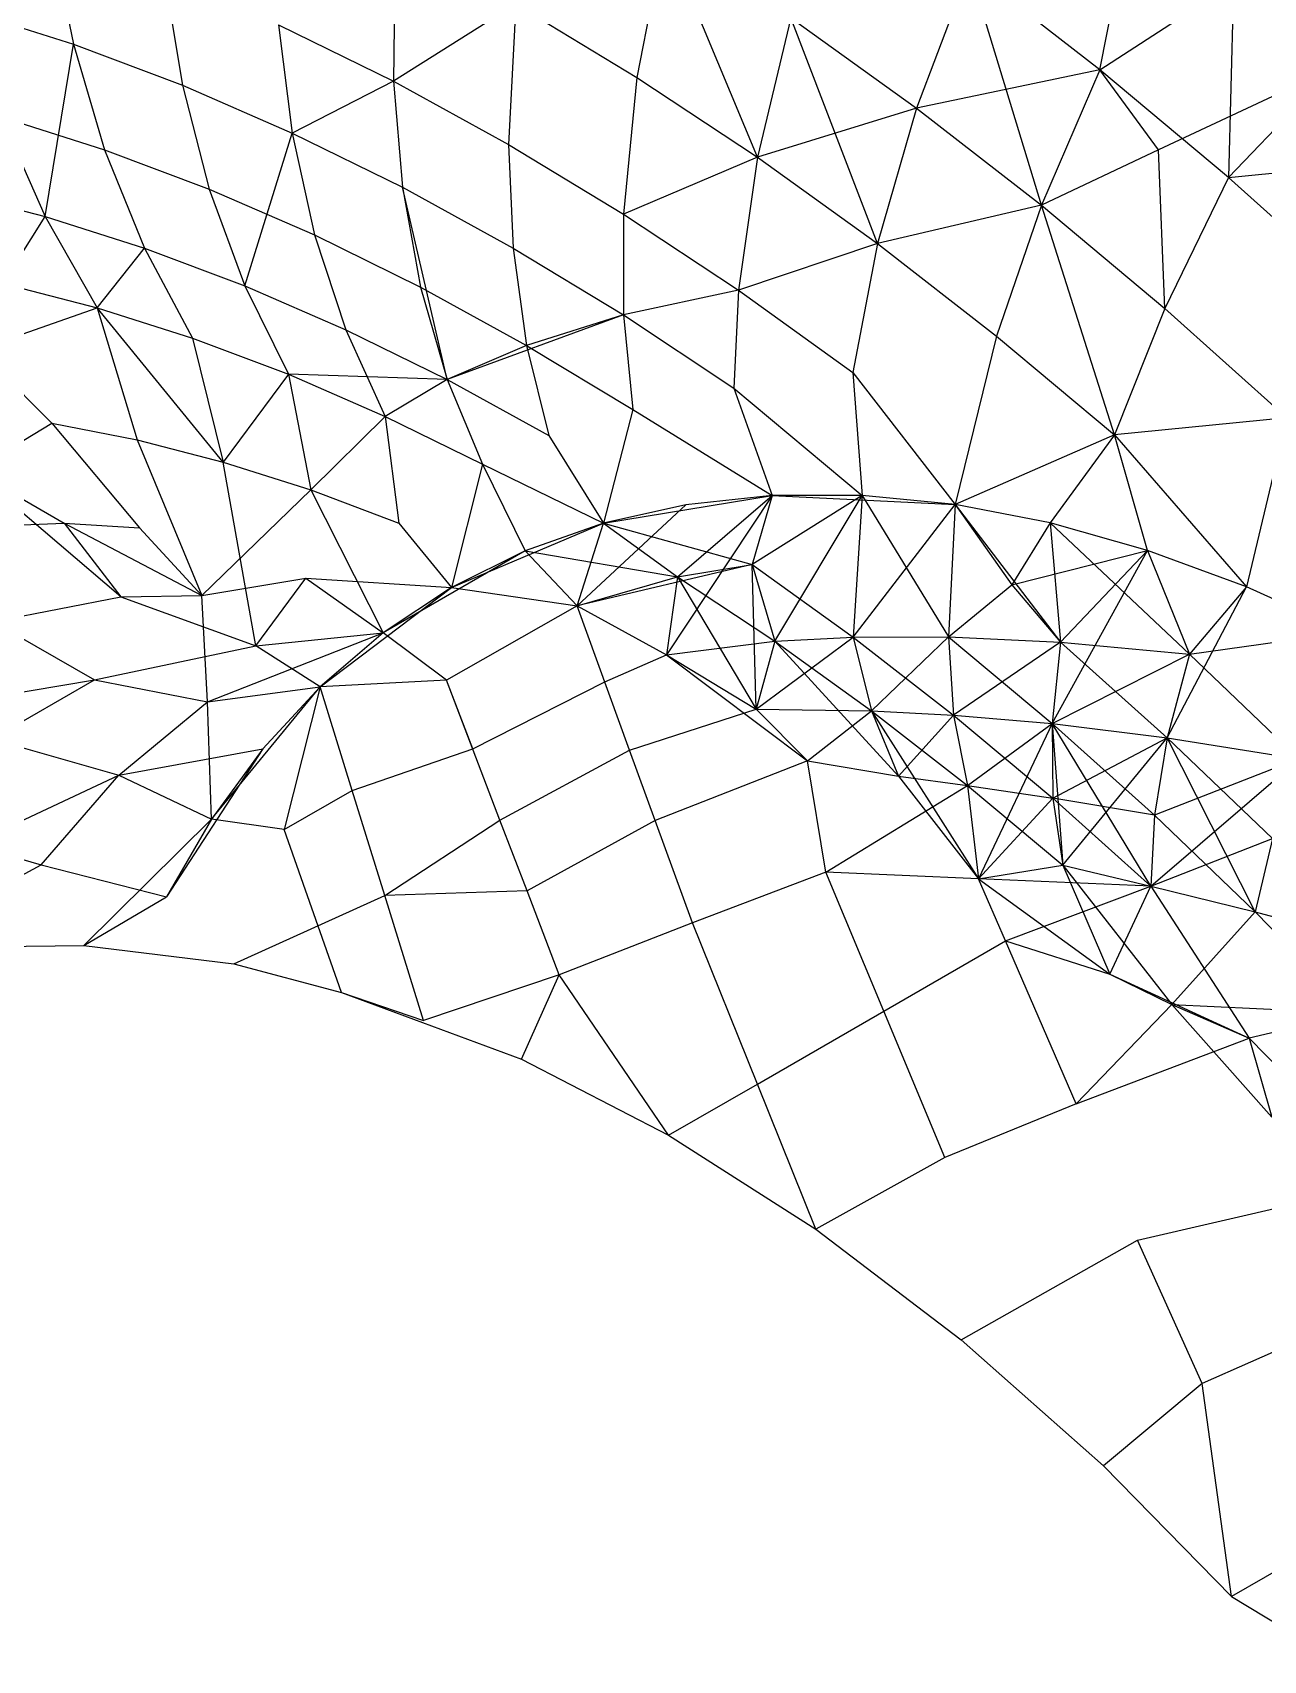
# Model space of a CAD drawing. Header units: inches. Extents: x 17 to 4615, y 5 to 3256.
# Drawn here: x 3233.216 to 3233.68, y 2581.685 to 2582.299 of the extents above; entities that cross this region are included whole.
import ezdxf

# ---------------------------------------------------------------- set-up
doc = ezdxf.new("R2010")
doc.units = ezdxf.units.IN
doc.header["$MEASUREMENT"] = 0

msp = doc.modelspace()

# ---------------------------------------------------------------- linework, layer by layer
for p, q in [((3233.61858, 2582.28479), (3233.63123, 2582.34809)), ((3233.22338, 2582.33657), (3233.23184, 2582.29441)), ((3233.35307, 2582.33451), (3233.35244, 2582.28045)), ((3233.45467, 2582.33588), (3233.44418, 2582.2819)), ((3233.4896, 2582.25182), (3233.45467, 2582.33588)), ((3233.56953, 2582.32293), (3233.54959, 2582.27028)), ((3233.61858, 2582.28479), (3233.56953, 2582.32293)), ((3233.59659, 2582.23373), (3233.56953, 2582.32293)), ((3233.26613, 2582.32046), (3233.27293, 2582.27891)), ((3233.61858, 2582.28479), (3233.66897, 2582.31742)), ((3233.66897, 2582.31742), (3233.66716, 2582.24414)), ((3233.39862, 2582.3095), (3233.35244, 2582.28045)), ((3233.39862, 2582.3095), (3233.39582, 2582.25663)), ((3233.39862, 2582.3095), (3233.44418, 2582.2819)), ((3233.19118, 2582.30735), (3233.23184, 2582.29441)), ((3233.50225, 2582.30434), (3233.4896, 2582.25182)), ((3233.50225, 2582.30434), (3233.54959, 2582.27028)), ((3233.53483, 2582.21925), (3233.50225, 2582.30434)), ((3233.30918, 2582.30174), (3233.35244, 2582.28045)), ((3233.30918, 2582.30174), (3233.31429, 2582.26094)), ((3233.22122, 2582.22948), (3233.23184, 2582.29441)), ((3233.23184, 2582.29441), (3233.27293, 2582.27891)), ((3233.23184, 2582.29441), (3233.24364, 2582.25461)), ((3233.61858, 2582.28479), (3233.54959, 2582.27028)), ((3233.61858, 2582.28479), (3233.59659, 2582.23373)), ((3233.66716, 2582.24414), (3233.61858, 2582.28479)), ((3233.64076, 2582.25454), (3233.61858, 2582.28479)), ((3233.70639, 2582.28536), (3233.64076, 2582.25454)), ((3233.66716, 2582.24414), (3233.70639, 2582.28536)), ((3233.27293, 2582.27891), (3233.31429, 2582.26094)), ((3233.27293, 2582.27891), (3233.28305, 2582.23976)), ((3233.35244, 2582.28045), (3233.31429, 2582.26094)), ((3233.35244, 2582.28045), (3233.39582, 2582.25663)), ((3233.35244, 2582.28045), (3233.35585, 2582.24048)), ((3233.44418, 2582.2819), (3233.43919, 2582.23036)), ((3233.44418, 2582.2819), (3233.4896, 2582.25182)), ((3233.20461, 2582.26703), (3233.24364, 2582.25461)), ((3233.20461, 2582.26703), (3233.22122, 2582.22948)), ((3233.54959, 2582.27028), (3233.4896, 2582.25182)), ((3233.54959, 2582.27028), (3233.53483, 2582.21925)), ((3233.54959, 2582.27028), (3233.59659, 2582.23373)), ((3233.29643, 2582.20333), (3233.31429, 2582.26094)), ((3233.31429, 2582.26094), (3233.35585, 2582.24048)), ((3233.31429, 2582.26094), (3233.32273, 2582.2225)), ((3233.24364, 2582.25461), (3233.28305, 2582.23976)), ((3233.24364, 2582.25461), (3233.25864, 2582.21759)), ((3233.39582, 2582.25663), (3233.43919, 2582.23036)), ((3233.39582, 2582.25663), (3233.39752, 2582.21759)), ((3233.64076, 2582.25454), (3233.59659, 2582.23373)), ((3233.64314, 2582.19477), (3233.64076, 2582.25454)), ((3233.4896, 2582.25182), (3233.43919, 2582.23036)), ((3233.4896, 2582.25182), (3233.48246, 2582.20169)), ((3233.4896, 2582.25182), (3233.53483, 2582.21925)), ((3233.66716, 2582.24414), (3233.71228, 2582.24873)), ((3233.66716, 2582.24414), (3233.64314, 2582.19477)), ((3233.71513, 2582.20112), (3233.66716, 2582.24414)), ((3233.18426, 2582.23901), (3233.22122, 2582.22948)), ((3233.28305, 2582.23976), (3233.32273, 2582.2225)), ((3233.28305, 2582.23976), (3233.29643, 2582.20333)), ((3233.35585, 2582.24048), (3233.39752, 2582.21759)), ((3233.35585, 2582.24048), (3233.36263, 2582.20285)), ((3233.37271, 2582.16798), (3233.35585, 2582.24048)), ((3233.20543, 2582.20419), (3233.22122, 2582.22948)), ((3233.22122, 2582.22948), (3233.25864, 2582.21759)), ((3233.22122, 2582.22948), (3233.24084, 2582.19505)), ((3233.43919, 2582.23036), (3233.48246, 2582.20169)), ((3233.43919, 2582.23036), (3233.43919, 2582.19236)), ((3233.59659, 2582.23373), (3233.53483, 2582.21925)), ((3233.59659, 2582.23373), (3233.57972, 2582.18436)), ((3233.59659, 2582.23373), (3233.64314, 2582.19477)), ((3233.62417, 2582.14716), (3233.59659, 2582.23373)), ((3233.32273, 2582.2225), (3233.36263, 2582.20285)), ((3233.32273, 2582.2225), (3233.33447, 2582.18679)), ((3233.24084, 2582.19505), (3233.25864, 2582.21759)), ((3233.25864, 2582.21759), (3233.29643, 2582.20333)), ((3233.25864, 2582.21759), (3233.27668, 2582.18365)), ((3233.39752, 2582.21759), (3233.43919, 2582.19236)), ((3233.39752, 2582.21759), (3233.40262, 2582.18091)), ((3233.53483, 2582.21925), (3233.48246, 2582.20169)), ((3233.53483, 2582.21925), (3233.52551, 2582.17071)), ((3233.53483, 2582.21925), (3233.57972, 2582.18436)), ((3233.20543, 2582.20419), (3233.24084, 2582.19505)), ((3233.29643, 2582.20333), (3233.33447, 2582.18679)), ((3233.29643, 2582.20333), (3233.31289, 2582.17)), ((3233.36263, 2582.20285), (3233.40262, 2582.18091)), ((3233.36263, 2582.20285), (3233.37271, 2582.16798)), ((3233.48246, 2582.20169), (3233.43919, 2582.19236)), ((3233.48246, 2582.20169), (3233.48075, 2582.16483)), ((3233.48246, 2582.20169), (3233.52551, 2582.17071)), ((3233.19595, 2582.17938), (3233.24084, 2582.19505)), ((3233.24084, 2582.19505), (3233.27668, 2582.18365)), ((3233.24084, 2582.19505), (3233.25583, 2582.14526)), ((3233.28835, 2582.13687), (3233.24084, 2582.19505)), ((3233.43919, 2582.19236), (3233.37271, 2582.16798)), ((3233.43919, 2582.19236), (3233.40262, 2582.18091)), ((3233.43919, 2582.19236), (3233.48075, 2582.16483)), ((3233.43919, 2582.19236), (3233.4426, 2582.15668)), ((3233.64314, 2582.19477), (3233.62417, 2582.14716)), ((3233.64314, 2582.19477), (3233.68912, 2582.15354)), ((3233.33447, 2582.18679), (3233.37271, 2582.16798)), ((3233.33447, 2582.18679), (3233.34936, 2582.15413)), ((3233.27668, 2582.18365), (3233.31289, 2582.17)), ((3233.27668, 2582.18365), (3233.28835, 2582.13687)), ((3233.40262, 2582.18091), (3233.37271, 2582.16798)), ((3233.40262, 2582.18091), (3233.4426, 2582.15668)), ((3233.40262, 2582.18091), (3233.41105, 2582.14691)), ((3233.57972, 2582.18436), (3233.56405, 2582.1209)), ((3233.57972, 2582.18436), (3233.62417, 2582.14716)), ((3233.19595, 2582.17938), (3233.22379, 2582.15155)), ((3233.31289, 2582.17), (3233.28835, 2582.13687)), ((3233.31289, 2582.17), (3233.34936, 2582.15413)), ((3233.31289, 2582.17), (3233.32128, 2582.12641)), ((3233.37271, 2582.16798), (3233.31289, 2582.17)), ((3233.37271, 2582.16798), (3233.34936, 2582.15413)), ((3233.37271, 2582.16798), (3233.41105, 2582.14691)), ((3233.37271, 2582.16798), (3233.386, 2582.13611)), ((3233.52551, 2582.17071), (3233.56405, 2582.1209)), ((3233.52551, 2582.17071), (3233.52907, 2582.12435)), ((3233.48075, 2582.16483), (3233.52907, 2582.12435)), ((3233.48075, 2582.16483), (3233.49521, 2582.12434)), ((3233.4426, 2582.15668), (3233.43155, 2582.11385)), ((3233.4426, 2582.15668), (3233.49521, 2582.12434)), ((3233.19405, 2582.13368), (3233.22379, 2582.15155)), ((3233.22379, 2582.15155), (3233.25583, 2582.14526)), ((3233.22379, 2582.15155), (3233.25681, 2582.11208)), ((3233.34936, 2582.15413), (3233.32128, 2582.12641)), ((3233.34936, 2582.15413), (3233.386, 2582.13611)), ((3233.34936, 2582.15413), (3233.35452, 2582.11387)), ((3233.68912, 2582.15354), (3233.62417, 2582.14716)), ((3233.68912, 2582.15354), (3233.67389, 2582.08985)), ((3233.25583, 2582.14526), (3233.28835, 2582.13687)), ((3233.25583, 2582.14526), (3233.28026, 2582.08668)), ((3233.41105, 2582.14691), (3233.43155, 2582.11385)), ((3233.62417, 2582.14716), (3233.56405, 2582.1209)), ((3233.62417, 2582.14716), (3233.59996, 2582.11397)), ((3233.62417, 2582.14716), (3233.67389, 2582.08985)), ((3233.63664, 2582.10361), (3233.62417, 2582.14716)), ((3233.28835, 2582.13687), (3233.32128, 2582.12641)), ((3233.30065, 2582.06765), (3233.28835, 2582.13687)), ((3233.19405, 2582.13368), (3233.22836, 2582.11395)), ((3233.24968, 2582.08609), (3233.19405, 2582.13368)), ((3233.386, 2582.13611), (3233.37437, 2582.08965)), ((3233.386, 2582.13611), (3233.43155, 2582.11385)), ((3233.386, 2582.13611), (3233.40208, 2582.10346)), ((3233.28026, 2582.08668), (3233.32128, 2582.12641)), ((3233.32128, 2582.12641), (3233.35452, 2582.11387)), ((3233.32128, 2582.12641), (3233.34858, 2582.07255)), ((3233.43155, 2582.11385), (3233.49521, 2582.12434)), ((3233.49521, 2582.12434), (3233.4554, 2582.06423)), ((3233.45946, 2582.0937), (3233.49521, 2582.12434)), ((3233.49521, 2582.12434), (3233.46265, 2582.12084)), ((3233.52907, 2582.12435), (3233.48764, 2582.09836)), ((3233.49521, 2582.12434), (3233.48764, 2582.09836)), ((3233.52907, 2582.12435), (3233.49521, 2582.12434)), ((3233.49521, 2582.12434), (3233.56405, 2582.1209)), ((3233.4961, 2582.06941), (3233.52907, 2582.12435)), ((3233.52907, 2582.12435), (3233.52568, 2582.07097)), ((3233.56405, 2582.1209), (3233.52907, 2582.12435)), ((3233.52907, 2582.12435), (3233.56159, 2582.07104)), ((3233.42167, 2582.08275), (3233.46265, 2582.12084)), ((3233.46265, 2582.12084), (3233.43155, 2582.11385)), ((3233.52568, 2582.07097), (3233.56405, 2582.1209)), ((3233.56405, 2582.1209), (3233.56159, 2582.07104)), ((3233.59996, 2582.11397), (3233.56405, 2582.1209)), ((3233.56405, 2582.1209), (3233.60386, 2582.06908)), ((3233.56405, 2582.1209), (3233.58544, 2582.09069)), ((3233.17349, 2582.11177), (3233.22836, 2582.11395)), ((3233.22836, 2582.11395), (3233.25681, 2582.11208)), ((3233.22836, 2582.11395), (3233.28026, 2582.08668)), ((3233.22836, 2582.11395), (3233.24968, 2582.08609)), ((3233.25681, 2582.11208), (3233.28026, 2582.08668)), ((3233.35452, 2582.11387), (3233.37437, 2582.08965)), ((3233.37437, 2582.08965), (3233.43155, 2582.11385)), ((3233.43155, 2582.11385), (3233.40208, 2582.10346)), ((3233.42167, 2582.08275), (3233.43155, 2582.11385)), ((3233.43155, 2582.11385), (3233.48764, 2582.09836)), ((3233.43155, 2582.11385), (3233.45946, 2582.0937)), ((3233.59996, 2582.11397), (3233.58544, 2582.09069)), ((3233.63664, 2582.10361), (3233.59996, 2582.11397)), ((3233.59996, 2582.11397), (3233.6524, 2582.06456)), ((3233.59996, 2582.11397), (3233.60386, 2582.06908)), ((3233.40208, 2582.10346), (3233.34858, 2582.07255)), ((3233.40208, 2582.10346), (3233.37437, 2582.08965)), ((3233.40208, 2582.10346), (3233.45946, 2582.0937)), ((3233.40208, 2582.10346), (3233.42167, 2582.08275)), ((3233.58544, 2582.09069), (3233.63664, 2582.10361)), ((3233.60063, 2582.03839), (3233.63664, 2582.10361)), ((3233.60386, 2582.06908), (3233.63664, 2582.10361)), ((3233.67389, 2582.08985), (3233.63664, 2582.10361)), ((3233.63664, 2582.10361), (3233.6524, 2582.06456)), ((3233.48764, 2582.09836), (3233.42167, 2582.08275)), ((3233.42167, 2582.08275), (3233.45946, 2582.0937)), ((3233.45946, 2582.0937), (3233.4554, 2582.06423)), ((3233.45946, 2582.0937), (3233.48764, 2582.09836)), ((3233.45946, 2582.0937), (3233.4961, 2582.06941)), ((3233.45946, 2582.0937), (3233.48913, 2582.04381)), ((3233.48764, 2582.09836), (3233.52568, 2582.07097)), ((3233.48764, 2582.09836), (3233.4961, 2582.06941)), ((3233.48913, 2582.04381), (3233.48764, 2582.09836)), ((3233.28026, 2582.08668), (3233.31939, 2582.09322)), ((3233.30065, 2582.06765), (3233.31939, 2582.09322)), ((3233.31939, 2582.09322), (3233.34858, 2582.07255)), ((3233.31939, 2582.09322), (3233.37437, 2582.08965)), ((3233.32482, 2582.05223), (3233.37437, 2582.08965)), ((3233.37437, 2582.08965), (3233.34858, 2582.07255)), ((3233.37437, 2582.08965), (3233.42167, 2582.08275)), ((3233.56159, 2582.07104), (3233.58544, 2582.09069)), ((3233.58544, 2582.09069), (3233.60386, 2582.06908)), ((3233.64404, 2582.03305), (3233.67389, 2582.08985)), ((3233.67389, 2582.08985), (3233.6524, 2582.06456)), ((3233.71154, 2582.0728), (3233.67389, 2582.08985)), ((3233.20154, 2582.07676), (3233.24968, 2582.08609)), ((3233.24968, 2582.08609), (3233.28026, 2582.08668)), ((3233.24968, 2582.08609), (3233.30065, 2582.06765)), ((3233.28242, 2582.04661), (3233.28026, 2582.08668)), ((3233.42167, 2582.08275), (3233.37245, 2582.05473)), ((3233.42167, 2582.08275), (3233.4554, 2582.06423)), ((3233.44145, 2582.0284), (3233.42167, 2582.08275)), ((3233.20154, 2582.07676), (3233.23984, 2582.05484)), ((3233.28242, 2582.04661), (3233.34858, 2582.07255)), ((3233.30065, 2582.06765), (3233.34858, 2582.07255)), ((3233.34858, 2582.07255), (3233.32482, 2582.05223)), ((3233.37245, 2582.05473), (3233.34858, 2582.07255)), ((3233.4554, 2582.06423), (3233.4961, 2582.06941)), ((3233.48913, 2582.04381), (3233.52568, 2582.07097)), ((3233.4961, 2582.06941), (3233.48913, 2582.04381)), ((3233.4961, 2582.06941), (3233.52568, 2582.07097)), ((3233.4961, 2582.06941), (3233.53257, 2582.04317)), ((3233.4961, 2582.06941), (3233.54282, 2582.01856)), ((3233.52568, 2582.07097), (3233.56159, 2582.07104)), ((3233.52568, 2582.07097), (3233.56347, 2582.0416)), ((3233.52568, 2582.07097), (3233.53257, 2582.04317)), ((3233.53257, 2582.04317), (3233.56159, 2582.07104)), ((3233.56159, 2582.07104), (3233.60063, 2582.03839)), ((3233.56159, 2582.07104), (3233.56347, 2582.0416)), ((3233.56159, 2582.07104), (3233.60386, 2582.06908)), ((3233.60386, 2582.06908), (3233.56347, 2582.0416)), ((3233.60386, 2582.06908), (3233.60063, 2582.03839)), ((3233.60386, 2582.06908), (3233.64404, 2582.03305)), ((3233.60386, 2582.06908), (3233.6524, 2582.06456)), ((3233.6524, 2582.06456), (3233.71154, 2582.0728)), ((3233.23984, 2582.05484), (3233.30065, 2582.06765)), ((3233.32482, 2582.05223), (3233.30065, 2582.06765)), ((3233.43209, 2582.05411), (3233.4554, 2582.06423)), ((3233.4554, 2582.06423), (3233.48913, 2582.04381)), ((3233.4554, 2582.06423), (3233.50844, 2582.02438)), ((3233.60063, 2582.03839), (3233.6524, 2582.06456)), ((3233.6524, 2582.06456), (3233.64404, 2582.03305)), ((3233.6524, 2582.06456), (3233.69359, 2582.02505)), ((3233.17819, 2582.04457), (3233.23984, 2582.05484)), ((3233.20117, 2582.03252), (3233.23984, 2582.05484)), ((3233.23984, 2582.05484), (3233.28242, 2582.04661)), ((3233.28242, 2582.04661), (3233.32482, 2582.05223)), ((3233.28391, 2582.00234), (3233.32482, 2582.05223)), ((3233.32482, 2582.05223), (3233.30322, 2582.02879)), ((3233.32482, 2582.05223), (3233.3113, 2581.99841)), ((3233.37245, 2582.05473), (3233.32482, 2582.05223)), ((3233.3369, 2582.01321), (3233.32482, 2582.05223)), ((3233.39259, 2582.00203), (3233.37245, 2582.05473)), ((3233.38232, 2582.02891), (3233.37245, 2582.05473)), ((3233.38232, 2582.02891), (3233.43209, 2582.05411)), ((3233.24897, 2582.01888), (3233.28242, 2582.04661)), ((3233.28391, 2582.00234), (3233.28242, 2582.04661)), ((3233.44145, 2582.0284), (3233.48913, 2582.04381)), ((3233.48913, 2582.04381), (3233.53257, 2582.04317)), ((3233.48913, 2582.04381), (3233.50844, 2582.02438)), ((3233.50844, 2582.02438), (3233.53257, 2582.04317)), ((3233.53257, 2582.04317), (3233.56878, 2582.01501)), ((3233.53257, 2582.04317), (3233.54282, 2582.01856)), ((3233.53257, 2582.04317), (3233.57285, 2581.97987)), ((3233.53257, 2582.04317), (3233.56347, 2582.0416)), ((3233.54282, 2582.01856), (3233.56347, 2582.0416)), ((3233.56347, 2582.0416), (3233.60089, 2582.01028)), ((3233.56347, 2582.0416), (3233.56878, 2582.01501)), ((3233.56347, 2582.0416), (3233.60063, 2582.03839)), ((3233.56878, 2582.01501), (3233.60063, 2582.03839)), ((3233.60063, 2582.03839), (3233.57285, 2581.97987)), ((3233.60063, 2582.03839), (3233.63917, 2582.00383)), ((3233.60063, 2582.03839), (3233.60089, 2582.01028)), ((3233.60063, 2582.03839), (3233.60462, 2581.98502)), ((3233.60063, 2582.03839), (3233.64404, 2582.03305)), ((3233.63783, 2581.97714), (3233.60063, 2582.03839)), ((3233.20117, 2582.03252), (3233.24897, 2582.01888)), ((3233.60089, 2582.01028), (3233.64404, 2582.03305)), ((3233.60462, 2581.98502), (3233.64404, 2582.03305)), ((3233.64404, 2582.03305), (3233.63917, 2582.00383)), ((3233.64404, 2582.03305), (3233.68362, 2581.9951)), ((3233.64404, 2582.03305), (3233.69359, 2582.02505)), ((3233.67715, 2581.9674), (3233.64404, 2582.03305)), ((3233.24897, 2582.01888), (3233.30322, 2582.02879)), ((3233.30322, 2582.02879), (3233.26697, 2581.97305)), ((3233.30322, 2582.02879), (3233.28391, 2582.00234)), ((3233.3369, 2582.01321), (3233.38232, 2582.02891)), ((3233.39259, 2582.00203), (3233.44145, 2582.0284)), ((3233.45112, 2582.00181), (3233.44145, 2582.0284)), ((3233.50844, 2582.02438), (3233.45112, 2582.00181)), ((3233.50844, 2582.02438), (3233.54282, 2582.01856)), ((3233.51537, 2581.98243), (3233.50844, 2582.02438)), ((3233.63783, 2581.97714), (3233.69359, 2582.02505)), ((3233.69359, 2582.02505), (3233.63917, 2582.00383)), ((3233.19313, 2581.99276), (3233.24897, 2582.01888)), ((3233.21969, 2581.98517), (3233.24897, 2582.01888)), ((3233.24897, 2582.01888), (3233.28391, 2582.00234)), ((3233.51537, 2581.98243), (3233.56878, 2582.01501)), ((3233.54282, 2582.01856), (3233.56878, 2582.01501)), ((3233.54282, 2582.01856), (3233.57285, 2581.97987)), ((3233.56878, 2582.01501), (3233.60462, 2581.98502)), ((3233.56878, 2582.01501), (3233.57285, 2581.97987)), ((3233.56878, 2582.01501), (3233.60089, 2582.01028)), ((3233.3113, 2581.99841), (3233.3369, 2582.01321)), ((3233.34916, 2581.97359), (3233.3369, 2582.01321)), ((3233.57285, 2581.97987), (3233.60089, 2582.01028)), ((3233.60089, 2582.01028), (3233.63783, 2581.97714)), ((3233.60089, 2582.01028), (3233.60462, 2581.98502)), ((3233.63917, 2582.00383), (3233.60089, 2582.01028)), ((3233.23583, 2581.95476), (3233.28391, 2582.00234)), ((3233.28391, 2582.00234), (3233.26697, 2581.97305)), ((3233.3113, 2581.99841), (3233.28391, 2582.00234)), ((3233.34916, 2581.97359), (3233.39259, 2582.00203)), ((3233.40281, 2581.97531), (3233.39259, 2582.00203)), ((3233.45112, 2582.00181), (3233.40281, 2581.97531)), ((3233.46513, 2581.9633), (3233.45112, 2582.00181)), ((3233.63917, 2582.00383), (3233.63783, 2581.97714)), ((3233.63917, 2582.00383), (3233.67715, 2581.9674)), ((3233.33291, 2581.93696), (3233.3113, 2581.99841)), ((3233.19313, 2581.99276), (3233.21969, 2581.98517)), ((3233.63783, 2581.97714), (3233.68362, 2581.9951)), ((3233.68362, 2581.9951), (3233.67715, 2581.9674)), ((3233.16561, 2581.95562), (3233.21969, 2581.98517)), ((3233.21969, 2581.98517), (3233.26697, 2581.97305)), ((3233.57285, 2581.97987), (3233.60462, 2581.98502)), ((3233.60462, 2581.98502), (3233.64577, 2581.93244)), ((3233.60462, 2581.98502), (3233.62244, 2581.94399)), ((3233.60462, 2581.98502), (3233.63783, 2581.97714)), ((3233.51537, 2581.98243), (3233.46513, 2581.9633)), ((3233.57285, 2581.97987), (3233.51537, 2581.98243)), ((3233.53721, 2581.93001), (3233.51537, 2581.98243)), ((3233.57285, 2581.97987), (3233.62244, 2581.94399)), ((3233.58302, 2581.95646), (3233.57285, 2581.97987)), ((3233.63783, 2581.97714), (3233.57285, 2581.97987)), ((3233.58302, 2581.95646), (3233.63783, 2581.97714)), ((3233.62244, 2581.94399), (3233.63783, 2581.97714)), ((3233.63783, 2581.97714), (3233.67492, 2581.91982)), ((3233.63783, 2581.97714), (3233.67715, 2581.9674)), ((3233.23583, 2581.95476), (3233.26697, 2581.97305)), ((3233.29226, 2581.94786), (3233.34916, 2581.97359)), ((3233.40281, 2581.97531), (3233.34916, 2581.97359)), ((3233.36376, 2581.92643), (3233.34916, 2581.97359)), ((3233.41492, 2581.94362), (3233.40281, 2581.97531)), ((3233.64577, 2581.93244), (3233.67715, 2581.9674)), ((3233.67715, 2581.9674), (3233.71446, 2581.92923)), ((3233.67715, 2581.9674), (3233.72251, 2581.95534)), ((3233.46513, 2581.9633), (3233.41492, 2581.94362)), ((3233.48958, 2581.90251), (3233.46513, 2581.9633)), ((3233.19788, 2581.95434), (3233.23583, 2581.95476)), ((3233.23583, 2581.95476), (3233.29226, 2581.94786)), ((3233.53721, 2581.93001), (3233.58302, 2581.95646)), ((3233.60971, 2581.895), (3233.58302, 2581.95646)), ((3233.58302, 2581.95646), (3233.62244, 2581.94399)), ((3233.29226, 2581.94786), (3233.33291, 2581.93696)), ((3233.41492, 2581.94362), (3233.36376, 2581.92643)), ((3233.4007, 2581.91187), (3233.41492, 2581.94362)), ((3233.45613, 2581.8832), (3233.41492, 2581.94362)), ((3233.62244, 2581.94399), (3233.64577, 2581.93244)), ((3233.62244, 2581.94399), (3233.67492, 2581.91982)), ((3233.33291, 2581.93696), (3233.4007, 2581.91187)), ((3233.33291, 2581.93696), (3233.36376, 2581.92643)), ((3233.48958, 2581.90251), (3233.53721, 2581.93001)), ((3233.56021, 2581.87479), (3233.53721, 2581.93001)), ((3233.64577, 2581.93244), (3233.60971, 2581.895)), ((3233.64577, 2581.93244), (3233.67492, 2581.91982)), ((3233.64577, 2581.93244), (3233.68338, 2581.88999)), ((3233.64577, 2581.93244), (3233.71446, 2581.92923)), ((3233.71446, 2581.92923), (3233.67492, 2581.91982)), ((3233.60971, 2581.895), (3233.67492, 2581.91982)), ((3233.67492, 2581.91982), (3233.70919, 2581.88476)), ((3233.67492, 2581.91982), (3233.68338, 2581.88999)), ((3233.4007, 2581.91187), (3233.45613, 2581.8832)), ((3233.45613, 2581.8832), (3233.48958, 2581.90251)), ((3233.51157, 2581.84785), (3233.48958, 2581.90251)), ((3233.60971, 2581.895), (3233.56021, 2581.87479)), ((3233.45613, 2581.8832), (3233.51157, 2581.84785)), ((3233.56021, 2581.87479), (3233.51157, 2581.84785)), ((3233.63284, 2581.84374), (3233.69257, 2581.85751)), ((3233.51157, 2581.84785), (3233.5664, 2581.80615)), ((3233.5664, 2581.80615), (3233.63284, 2581.84374)), ((3233.65721, 2581.78971), (3233.63284, 2581.84374)), ((3233.5664, 2581.80615), (3233.62001, 2581.75864)), ((3233.70572, 2581.81106), (3233.65721, 2581.78971)), ((3233.65721, 2581.78971), (3233.62001, 2581.75864)), ((3233.66825, 2581.7094), (3233.65721, 2581.78971)), ((3233.62001, 2581.75864), (3233.66825, 2581.7094)), ((3233.7361, 2581.74857), (3233.66825, 2581.7094)), ((3233.66825, 2581.7094), (3233.70798, 2581.68529))]:
    msp.add_line(p, q)

doc.saveas('drawing.dxf')
